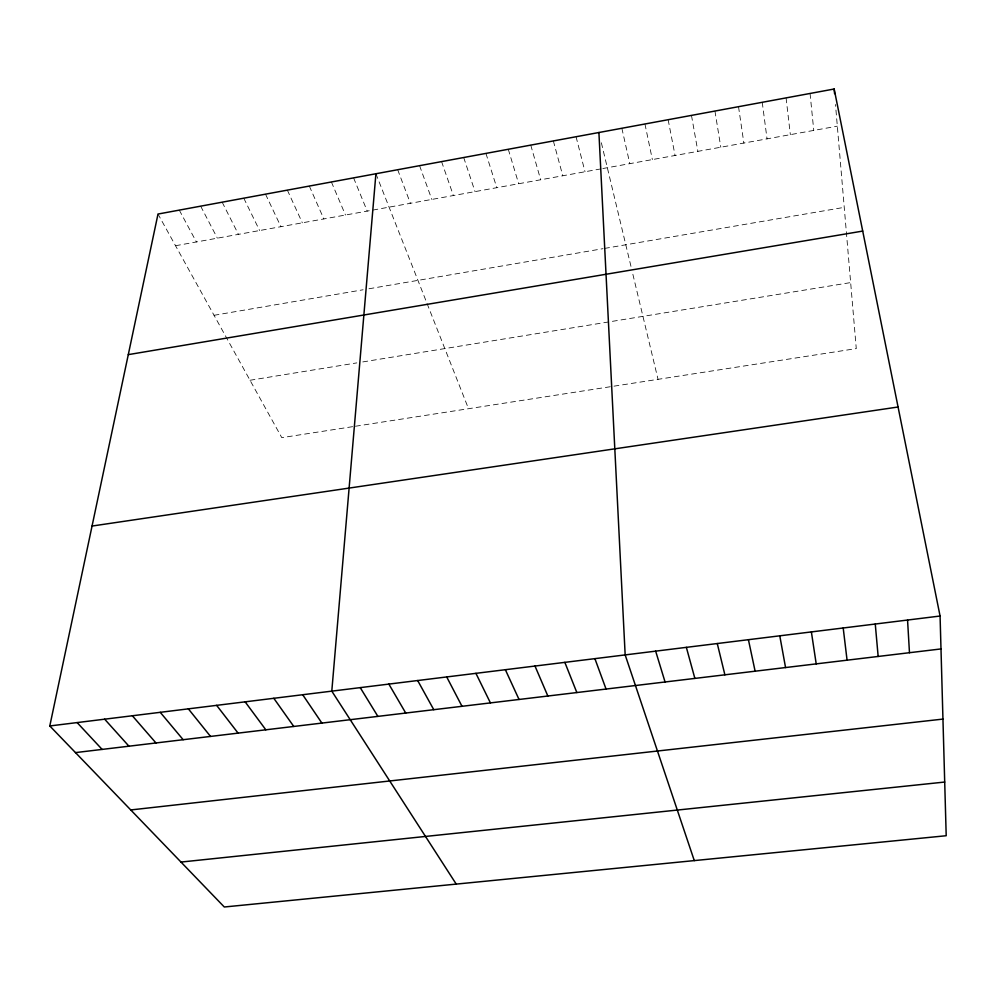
<?xml version="1.0" encoding="UTF-8"?>
<svg xmlns="http://www.w3.org/2000/svg" width="996" height="996" viewBox="0 0 996 996"><rect width="100%" height="100%" fill="white"/><g stroke="black" fill="none" stroke-linecap="round" stroke-linejoin="round"><path stroke-width="0.75" stroke-dasharray="4.98 3.74" d="M175.533 245.726L601.385 168.797M602.866 168.523L837.325 126.168M214.053 315.296L363.079 289.774M368.981 288.765L603.041 248.676M604.547 248.415L844.247 207.355M250.008 380.26L356.792 362.893M362.793 361.922L850.659 282.59M352.621 426.674L281.793 437.655L158.003 214.053M355.485 426.238L856.274 348.6L835.482 104.493M179.28 210.119L196.399 241.953M200.669 206.172L217.365 238.169M222.17 202.188L238.442 234.359M243.783 198.192L259.62 230.537M265.509 194.17L280.922 226.69M287.358 190.136L302.323 222.818M309.32 186.078L323.837 218.933M331.394 181.994L345.475 215.024M353.592 177.886L367.213 211.102M375.915 173.752L468.518 408.709M397.69 169.731L410.402 203.296M419.577 165.685L431.828 199.424M441.577 161.613L453.379 195.527M463.7 157.517L475.03 191.618M485.936 153.409L496.792 187.684M508.284 149.276L518.679 183.737M530.756 145.117L540.666 179.766M553.353 140.934L562.777 175.769M576.062 136.738L585.001 171.748M601.36 142.777L631.115 266.99M632.871 274.298L658.032 379.339M621.865 128.272L629.796 163.655M644.947 124.002L652.368 159.584M668.142 119.707L675.064 155.488M691.473 115.387L697.872 151.367M714.941 111.054L720.805 147.221M738.522 106.697L743.863 143.051M762.239 102.302L767.045 138.867M786.081 97.894L790.351 134.659M810.059 93.462L813.769 130.426"/><path stroke-width="1.49" d="M375.915 173.752L331.793 691.137L456.23 884.099M49.8 725.96L158.003 214.053L834.162 89.005L940.075 616.026L946.2 835.731L224.299 906.995L49.8 725.96L940.075 616.026M128.285 354.638L862.71 231.084M92.055 526.05L898.068 407.003M75.484 752.603L940.996 648.931M130.75 809.947L942.951 719.087M180.986 862.063L944.706 782.047M77.128 722.586L102.127 749.415M104.655 719.187L128.957 746.203M132.356 715.763L155.974 742.966M160.256 712.327L183.164 739.704M188.356 708.853L210.53 736.43M216.642 705.355L238.094 733.131M245.128 701.844L265.832 729.807M273.813 698.296L293.77 726.458M302.697 694.735L321.895 723.096M360.228 687.626L377.882 716.385M388.851 684.09L405.733 713.049M417.673 680.529L433.77 709.687M446.706 676.944L462.007 706.313M475.926 673.346L490.43 702.902M505.358 669.71L519.041 699.478M534.989 666.05L547.85 696.03M564.844 662.365L576.846 692.556M594.898 658.655L606.054 689.058M694.287 860.606L625.164 654.907L598.907 132.518M655.654 651.147L665.067 681.986M686.356 647.35L694.872 678.413M717.269 643.541L724.889 674.827M748.419 639.693L755.117 671.204M779.781 635.822L785.558 667.557M811.379 631.912L816.21 663.884M843.201 627.99L847.073 660.186M875.26 624.031L878.161 656.464M834.162 89.005L834.561 93.649M907.555 620.035L909.473 652.716"/></g></svg>
